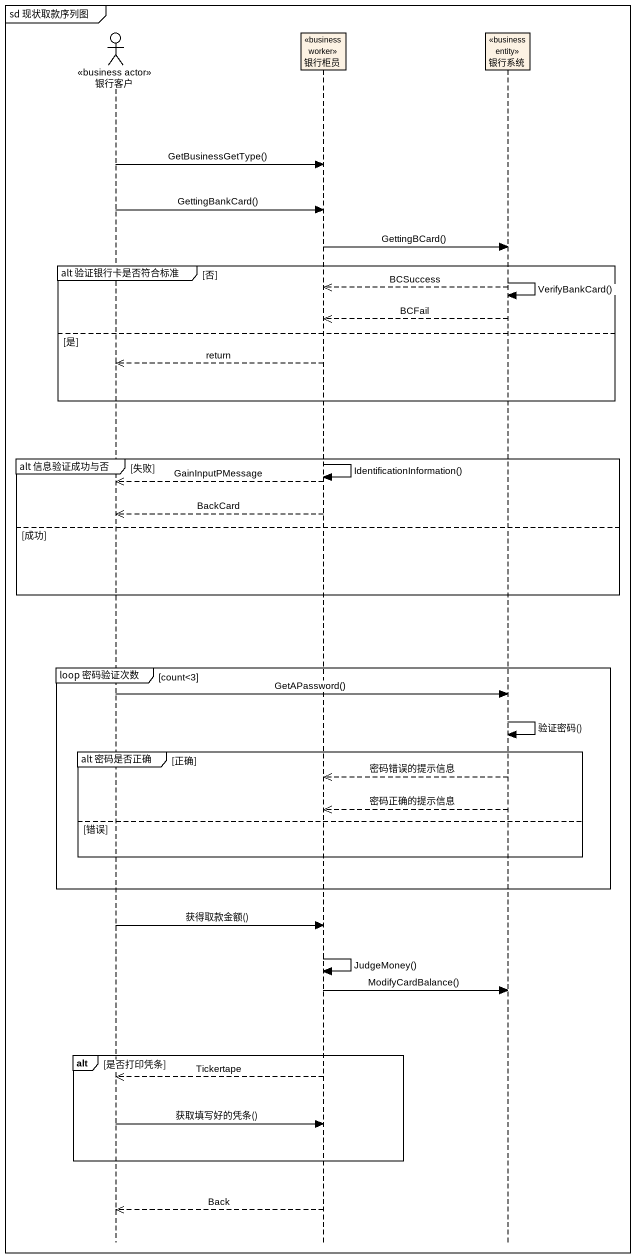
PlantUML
@startuml
mainframe sd 现状取款序列图
hide footbox
actor 银行客户 <<business actor>>
participant 银行柜员 <<business worker>>
participant 银行系统 <<business entity>>

银行客户 -> 银行柜员 : GetBusinessGetType()
银行客户 -> 银行柜员 : GettingBankCard()
银行柜员 -> 银行系统 : GettingBCard()
group alt 验证银行卡是否符合标准 [否]
  银行系统 -> 银行系统 : VerifyBankCard()
  银行系统 -->> 银行柜员 : BCSuccess
  银行系统 -->> 银行柜员 : BCFail
else 是
  银行柜员 -->> 银行客户 : return
end
group alt 信息验证成功与否 [失败]
  银行柜员 -> 银行柜员 : IdentificationInformation()
  银行柜员 -->> 银行客户 : GainInputPMessage
  银行柜员 -->> 银行客户 : BackCard
else 成功
end
group loop 密码验证次数 [count<3]
  银行客户 -> 银行系统 : GetAPassword()
  银行系统 -> 银行系统 : 验证密码()
  group alt 密码是否正确 [正确]
    银行系统 -->> 银行柜员 : 密码错误的提示信息
    银行系统 -->> 银行柜员 : 密码正确的提示信息
  else 错误
  end
end
银行客户 -> 银行柜员 : 获得取款金额()
银行柜员 -> 银行柜员 : JudgeMoney()
银行柜员 -> 银行系统 : ModifyCardBalance()
alt 是否打印凭条
  银行柜员 -->> 银行客户 : Tickertape
  银行客户 -> 银行柜员 : 获取填写好的凭条()
end
银行柜员 -->> 银行客户 : Back
@enduml
